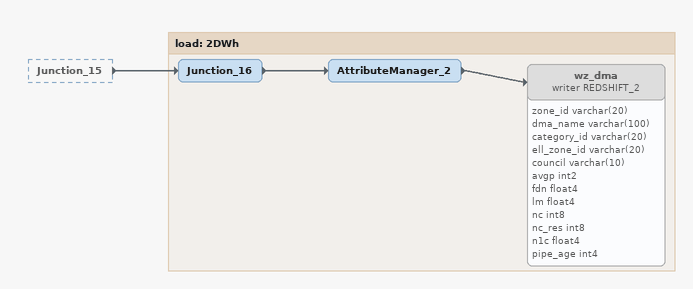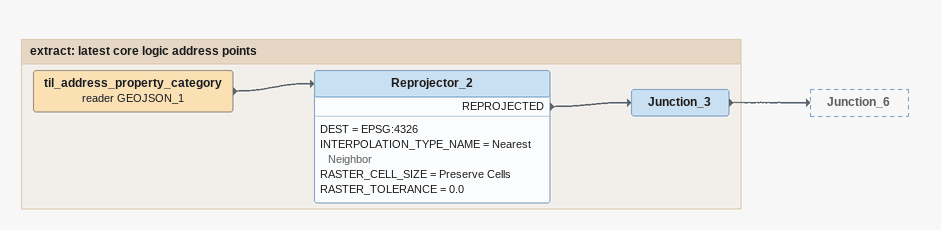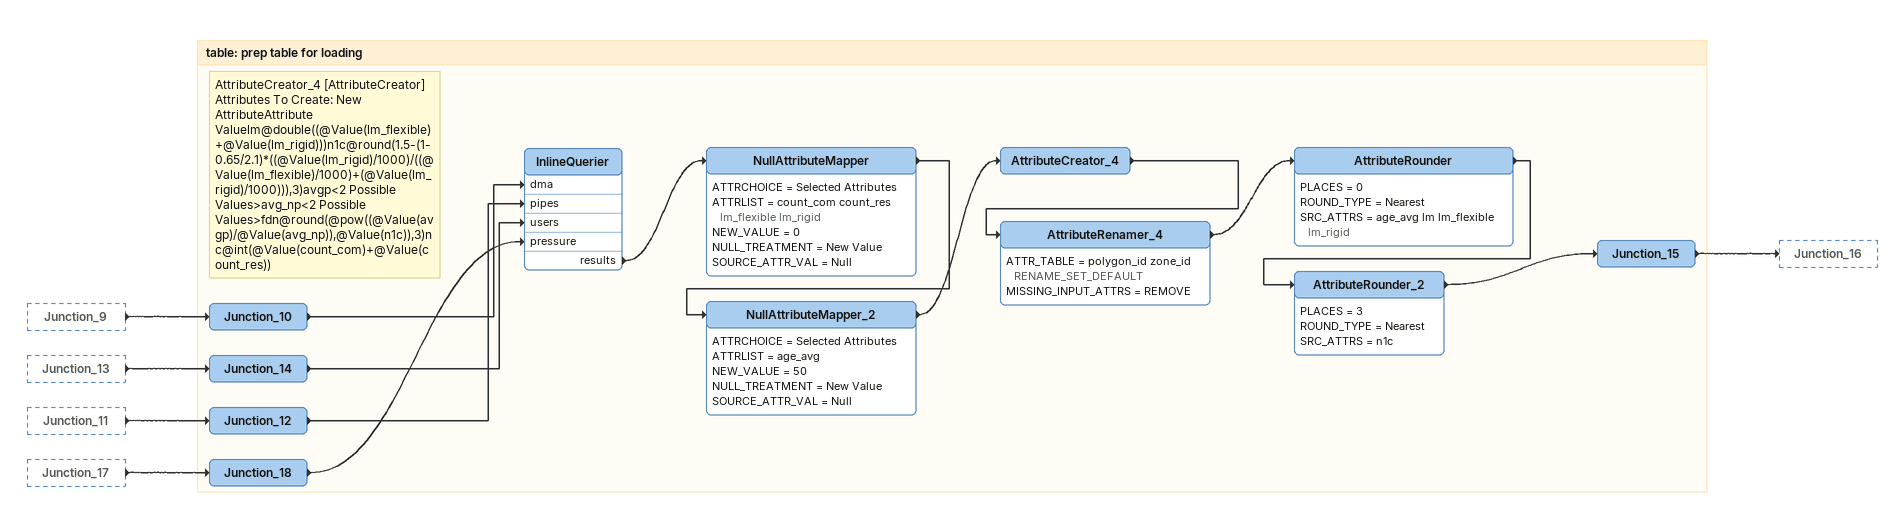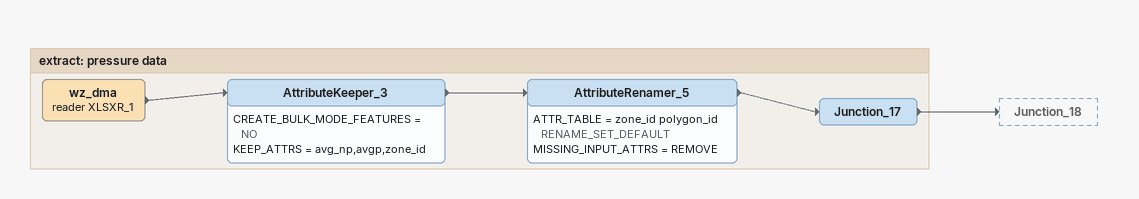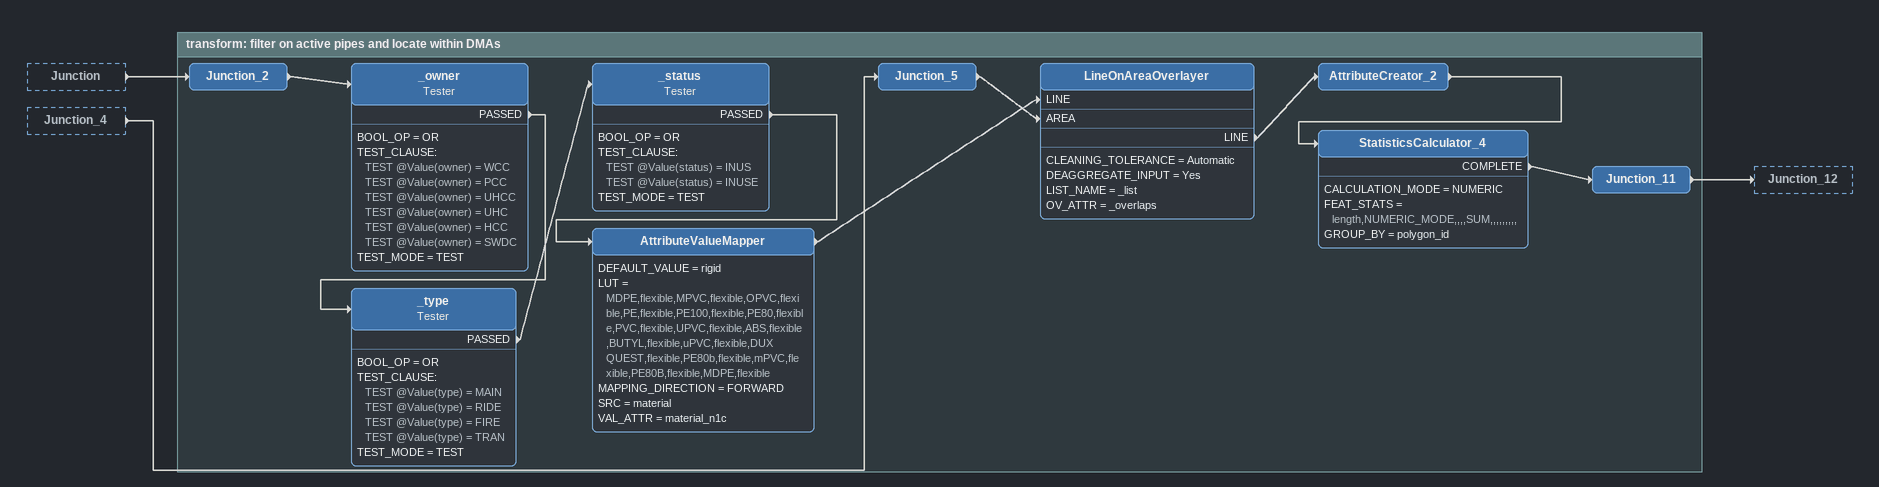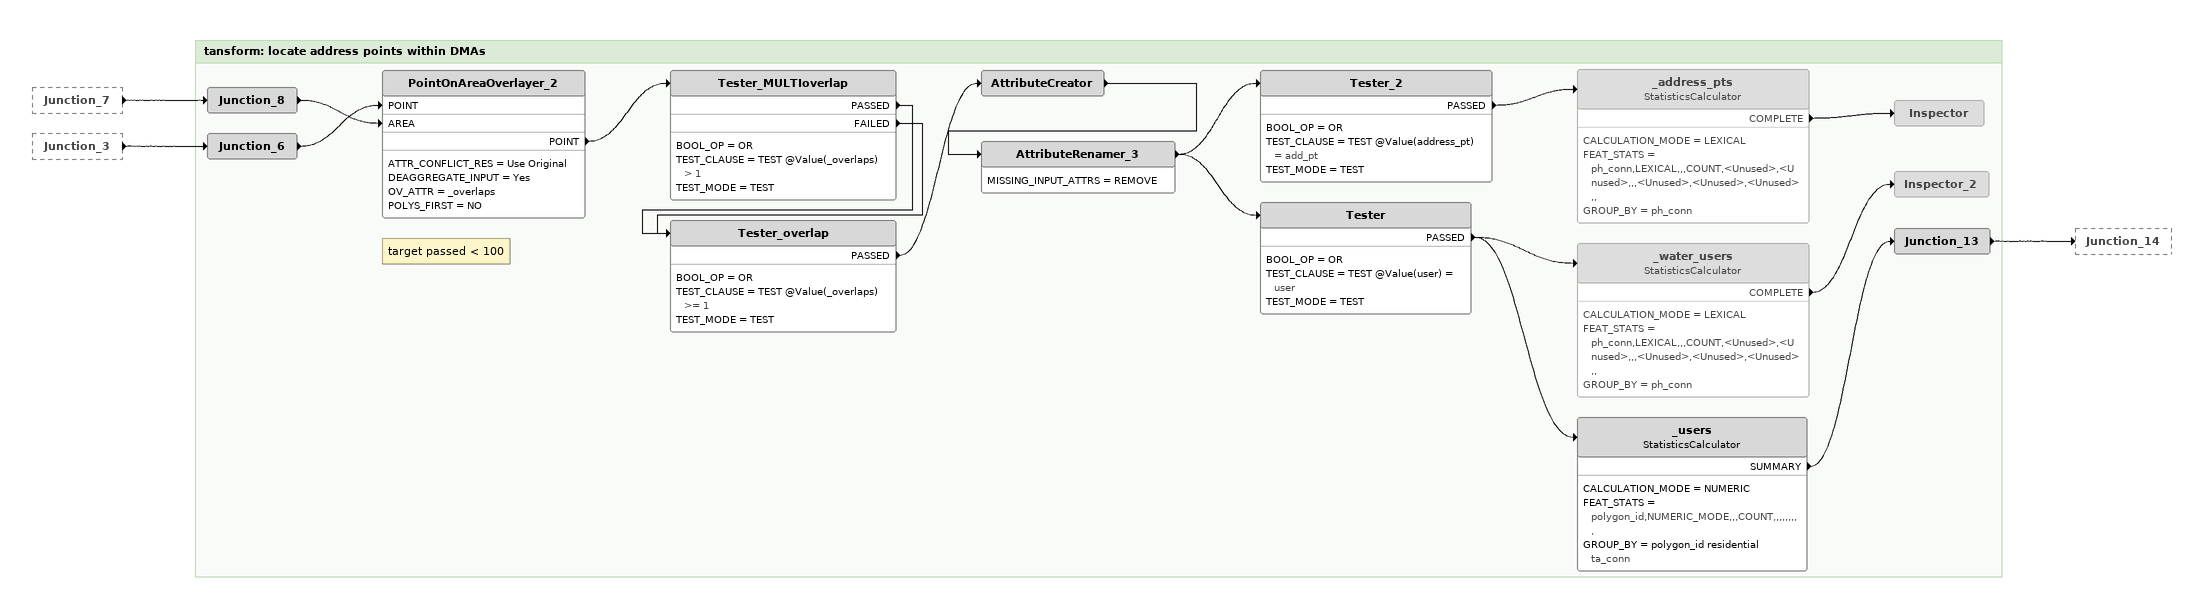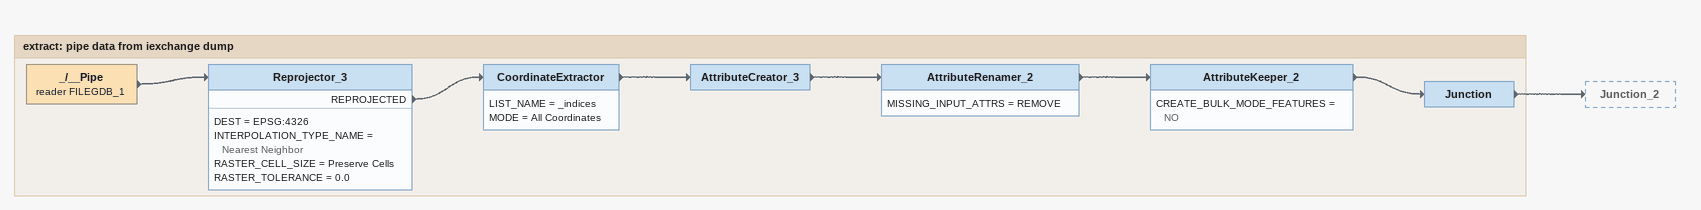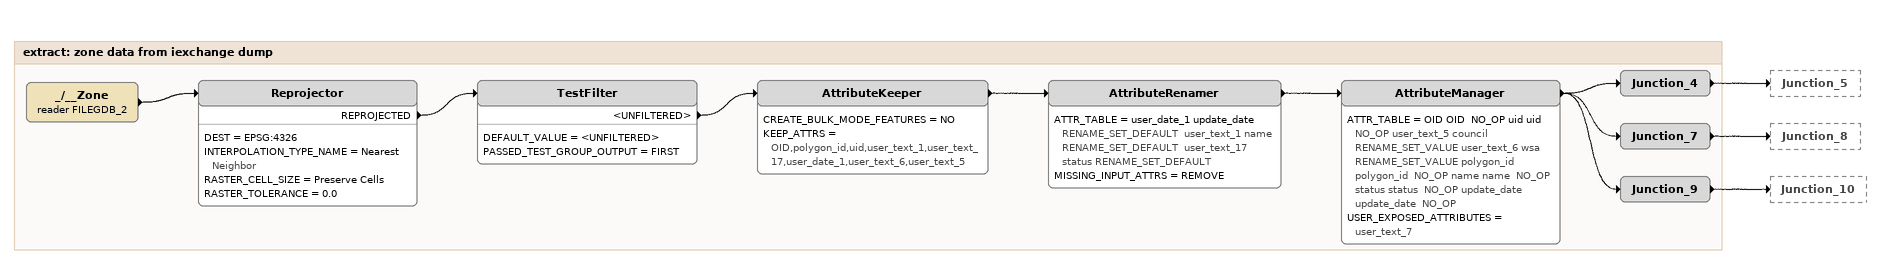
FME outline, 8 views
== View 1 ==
Junction_15 [outside]
    -> Junction_16

Bookmark: load: 2DWh
Junction_16
    -> AttributeManager_2
AttributeManager_2
    -> wz_dma (writer REDSHIFT_2)
wz_dma (writer REDSHIFT_2) [off]
    attributes: zone_id varchar(20), dma_name varchar(100), category_id varchar(20), ell_zone_id varchar(20), council varchar(10), avgp int2, fdn float4, lm float4, nc int8, nc_res int8, n1c float4, pipe_age int4

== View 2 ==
Bookmark: extract: latest core logic address points
til_address_property_category (reader GEOJSON_1)
    -> Reprojector_2
Reprojector_2
    DEST = EPSG:4326
    INTERPOLATION_TYPE_NAME = Nearest Neighbor
    RASTER_CELL_SIZE = Preserve Cells
    RASTER_TOLERANCE = 0.0
    REPROJECTED -> Junction_3
Junction_3
    -> Junction_6

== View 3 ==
Junction_9 [outside]
    -> Junction_10
Junction_13 [outside]
    -> Junction_14
Junction_11 [outside]
    -> Junction_12
Junction_17 [outside]
    -> Junction_18

Bookmark: table: prep table for loading
Junction_10
    -> InlineQuerier [dma]
Junction_12
    -> InlineQuerier [pipes]
Junction_18
    -> InlineQuerier [pressure]
Junction_14
    -> InlineQuerier [users]
InlineQuerier
    results -> NullAttributeMapper
NullAttributeMapper
    ATTRCHOICE = Selected Attributes
    ATTRLIST = count_com count_res lm_flexible lm_rigid
    NEW_VALUE = 0
    NULL_TREATMENT = New Value
    SOURCE_ATTR_VAL = Null
    -> NullAttributeMapper_2
NullAttributeMapper_2
    ATTRCHOICE = Selected Attributes
    ATTRLIST = age_avg
    NEW_VALUE = 50
    NULL_TREATMENT = New Value
    SOURCE_ATTR_VAL = Null
    -> AttributeCreator_4
Note: AttributeCreator_4 [AttributeCreator] / Attributes To Create: New AttributeAttribute Valuelm@double((@Value(lm_flexible)+@Value(lm_rigid)))n1c@round(1.5-(1-0.65/2.1)*((@Value(lm_rigid)/1000)/((@Value(lm_flexible)/1000)+(@Value(lm_rigid)/1000))),3)avgp<2 Possible Values>avg_np<2 Possible Values>fdn@round(@pow((@Value(avgp)/@Value(avg_np)),@Value(n1c)),3)nc@int(@Value(count_com)+@Value(count_res))
AttributeCreator_4
    -> AttributeRenamer_4
AttributeRenamer_4
    ATTR_TABLE = polygon_id zone_id RENAME_SET_DEFAULT
    MISSING_INPUT_ATTRS = REMOVE
    -> AttributeRounder
AttributeRounder
    PLACES = 0
    ROUND_TYPE = Nearest
    SRC_ATTRS = age_avg lm lm_flexible lm_rigid
    -> AttributeRounder_2
AttributeRounder_2
    PLACES = 3
    ROUND_TYPE = Nearest
    SRC_ATTRS = n1c
    -> Junction_15
Junction_15
    -> Junction_16

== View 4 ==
Bookmark: extract: pressure data
wz_dma (reader XLSXR_1)
    -> AttributeKeeper_3
AttributeKeeper_3
    CREATE_BULK_MODE_FEATURES = NO
    KEEP_ATTRS = avg_np,avgp,zone_id
    -> AttributeRenamer_5
AttributeRenamer_5
    ATTR_TABLE = zone_id polygon_id RENAME_SET_DEFAULT
    MISSING_INPUT_ATTRS = REMOVE
    -> Junction_17
Junction_17
    -> Junction_18

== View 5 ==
Junction [outside]
    -> Junction_2
Junction_4 [outside]
    -> Junction_5

Bookmark: transform: filter on active pipes and locate within DMAs
Junction_5
    -> LineOnAreaOverlayer [AREA]
Junction_2
    -> _owner
_owner: Tester
    BOOL_OP = OR
    TEST_CLAUSE:
      TEST @Value(owner) = WCC
      TEST @Value(owner) = PCC
      TEST @Value(owner) = UHCC
      TEST @Value(owner) = UHC
      TEST @Value(owner) = HCC
      TEST @Value(owner) = SWDC
    TEST_MODE = TEST
    PASSED -> _type
_type: Tester
    BOOL_OP = OR
    TEST_CLAUSE:
      TEST @Value(type) = MAIN
      TEST @Value(type) = RIDE
      TEST @Value(type) = FIRE
      TEST @Value(type) = TRAN
    TEST_MODE = TEST
    PASSED -> _status
_status: Tester
    BOOL_OP = OR
    TEST_CLAUSE:
      TEST @Value(status) = INUS
      TEST @Value(status) = INUSE
    TEST_MODE = TEST
    PASSED -> AttributeValueMapper
AttributeValueMapper
    DEFAULT_VALUE = rigid
    LUT = MDPE,flexible,MPVC,flexible,OPVC,flexible,PE,flexible,PE100,flexible,PE80,flexible,PVC,flexible,UPVC,flexible,ABS,flexible,BUTYL,flexible,uPVC,flexible,DUX QUEST,flexible,PE80b,flexible,mPVC,flexible,PE80B,flexible,MDPE,flexible
    MAPPING_DIRECTION = FORWARD
    SRC = material
    VAL_ATTR = material_n1c
    -> LineOnAreaOverlayer [LINE]
LineOnAreaOverlayer
    CLEANING_TOLERANCE = Automatic
    DEAGGREGATE_INPUT = Yes
    LIST_NAME = _list
    OV_ATTR = _overlaps
    LINE -> AttributeCreator_2
AttributeCreator_2
    -> StatisticsCalculator_4
StatisticsCalculator_4
    CALCULATION_MODE = NUMERIC
    FEAT_STATS = length,NUMERIC_MODE,,,,SUM,,,,,,,,,
    GROUP_BY = polygon_id
    COMPLETE -> Junction_11
Junction_11
    -> Junction_12

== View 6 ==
Junction_7 [outside]
    -> Junction_8
Junction_3 [outside]
    -> Junction_6

Bookmark: tansform: locate address points within DMAs
Junction_8
    -> PointOnAreaOverlayer_2 [AREA]
Junction_6
    -> PointOnAreaOverlayer_2 [POINT]
PointOnAreaOverlayer_2
    ATTR_CONFLICT_RES = Use Original
    DEAGGREGATE_INPUT = Yes
    OV_ATTR = _overlaps
    POLYS_FIRST = NO
    POINT -> Tester_MULTIoverlap
Note: target passed < 100
Tester_MULTIoverlap
    BOOL_OP = OR
    TEST_CLAUSE = TEST @Value(_overlaps) > 1
    TEST_MODE = TEST
    PASSED -> Tester_overlap
    FAILED -> Tester_overlap
Tester_overlap
    BOOL_OP = OR
    TEST_CLAUSE = TEST @Value(_overlaps) >= 1
    TEST_MODE = TEST
    PASSED -> AttributeCreator
AttributeCreator
    -> AttributeRenamer_3
AttributeRenamer_3
    MISSING_INPUT_ATTRS = REMOVE
    -> Tester
    -> Tester_2
Tester_2
    BOOL_OP = OR
    TEST_CLAUSE = TEST @Value(address_pt) = add_pt
    TEST_MODE = TEST
    PASSED -> _address_pts
_address_pts: StatisticsCalculator [off]
    CALCULATION_MODE = LEXICAL
    FEAT_STATS = ph_conn,LEXICAL,,,COUNT,<Unused>,<Unused>,,,<Unused>,<Unused>,<Unused>,,
    GROUP_BY = ph_conn
    COMPLETE -> Inspector
Inspector [off]
Tester
    BOOL_OP = OR
    TEST_CLAUSE = TEST @Value(user) = user
    TEST_MODE = TEST
    PASSED -> _water_users
    PASSED -> _users
_water_users: StatisticsCalculator [off]
    CALCULATION_MODE = LEXICAL
    FEAT_STATS = ph_conn,LEXICAL,,,COUNT,<Unused>,<Unused>,,,<Unused>,<Unused>,<Unused>,,
    GROUP_BY = ph_conn
    COMPLETE -> Inspector_2
Inspector_2 [off]
_users: StatisticsCalculator
    CALCULATION_MODE = NUMERIC
    FEAT_STATS = polygon_id,NUMERIC_MODE,,,COUNT,,,,,,,,,
    GROUP_BY = polygon_id residential ta_conn
    SUMMARY -> Junction_13
Junction_13
    -> Junction_14

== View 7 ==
Bookmark: extract: pipe data from iexchange dump
_/__Pipe (reader FILEGDB_1)
    -> Reprojector_3
Reprojector_3
    DEST = EPSG:4326
    INTERPOLATION_TYPE_NAME = Nearest Neighbor
    RASTER_CELL_SIZE = Preserve Cells
    RASTER_TOLERANCE = 0.0
    REPROJECTED -> CoordinateExtractor
CoordinateExtractor
    LIST_NAME = _indices
    MODE = All Coordinates
    -> AttributeCreator_3
AttributeCreator_3
    -> AttributeRenamer_2
AttributeRenamer_2
    MISSING_INPUT_ATTRS = REMOVE
    -> AttributeKeeper_2
AttributeKeeper_2
    CREATE_BULK_MODE_FEATURES = NO
    -> Junction
Junction
    -> Junction_2

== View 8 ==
Bookmark: extract: zone data from iexchange dump
_/__Zone (reader FILEGDB_2)
    -> Reprojector
Reprojector
    DEST = EPSG:4326
    INTERPOLATION_TYPE_NAME = Nearest Neighbor
    RASTER_CELL_SIZE = Preserve Cells
    RASTER_TOLERANCE = 0.0
    REPROJECTED -> TestFilter
TestFilter
    DEFAULT_VALUE = <UNFILTERED>
    PASSED_TEST_GROUP_OUTPUT = FIRST
    <UNFILTERED> -> AttributeKeeper
AttributeKeeper
    CREATE_BULK_MODE_FEATURES = NO
    KEEP_ATTRS = OID,polygon_id,uid,user_text_1,user_text_17,user_date_1,user_text_6,user_text_5
    -> AttributeRenamer
AttributeRenamer
    ATTR_TABLE = user_date_1 update_date RENAME_SET_DEFAULT  user_text_1 name RENAME_SET_DEFAULT  user_text_17 status RENAME_SET_DEFAULT
    MISSING_INPUT_ATTRS = REMOVE
    -> AttributeManager
AttributeManager
    ATTR_TABLE = OID OID  NO_OP uid uid  NO_OP user_text_5 council  RENAME_SET_VALUE user_text_6 wsa  RENAME_SET_VALUE polygon_id polygon_id  NO_OP name name  NO_OP status status  NO_OP update_date update_date  NO_OP
    USER_EXPOSED_ATTRIBUTES = user_text_7
    -> Junction_4
    -> Junction_7
    -> Junction_9
Junction_4
    -> Junction_5
Junction_7
    -> Junction_8
Junction_9
    -> Junction_10
